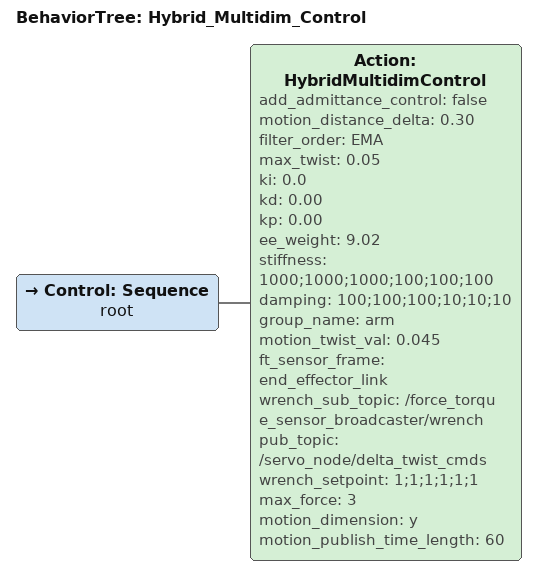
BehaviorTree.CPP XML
<root BTCPP_format="4" main_tree_to_execute="Hybrid_Multidim_Control">
    <BehaviorTree ID="Hybrid_Multidim_Control">
        <Control ID="Sequence" name="root">
            <Action ID="HybridMultidimControl"
                add_admittance_control="false"
                motion_distance_delta="0.30"
                filter_order="EMA"
                max_twist="0.05"
                ki="0.0"
                kd="0.00"
                kp="0.00"
                ee_weight="9.02"
                stiffness="1000;1000;1000;100;100;100"
                damping="100;100;100;10;10;10"
                group_name="arm"
                motion_twist_val="0.045"
                ft_sensor_frame="end_effector_link"
                wrench_sub_topic="/force_torque_sensor_broadcaster/wrench"
                pub_topic="/servo_node/delta_twist_cmds"
                wrench_setpoint="1;1;1;1;1;1"
                max_force="3"
                motion_dimension="y"
                motion_publish_time_length="60"/>
        </Control>
    </BehaviorTree>
</root>
